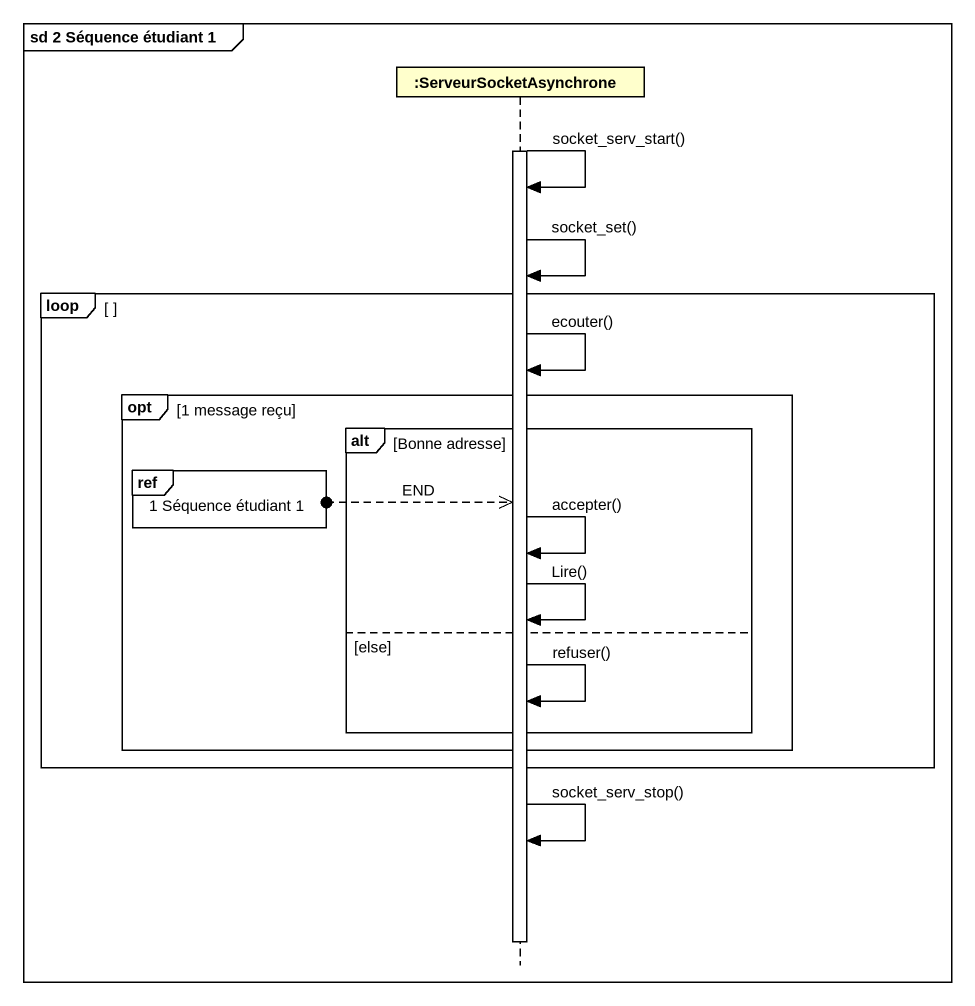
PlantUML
@startuml
mainframe sd 2 Séquence étudiant 1
hide footbox
participant ":ServeurSocketAsynchrone" as ServeurSocketAsynchrone

activate ServeurSocketAsynchrone
ServeurSocketAsynchrone -> ServeurSocketAsynchrone : socket_serv_start()
ServeurSocketAsynchrone -> ServeurSocketAsynchrone : socket_set()
loop
  ServeurSocketAsynchrone -> ServeurSocketAsynchrone : ecouter()
  opt 1 message reçu
    alt Bonne adresse
      ref over ServeurSocketAsynchrone : 1 Séquence étudiant 1
      [o-->> ServeurSocketAsynchrone : END
      ServeurSocketAsynchrone -> ServeurSocketAsynchrone : accepter()
      ServeurSocketAsynchrone -> ServeurSocketAsynchrone : Lire()
    else else
      ServeurSocketAsynchrone -> ServeurSocketAsynchrone : refuser()
    end
  end
end
ServeurSocketAsynchrone -> ServeurSocketAsynchrone : socket_serv_stop()
deactivate ServeurSocketAsynchrone
@enduml
